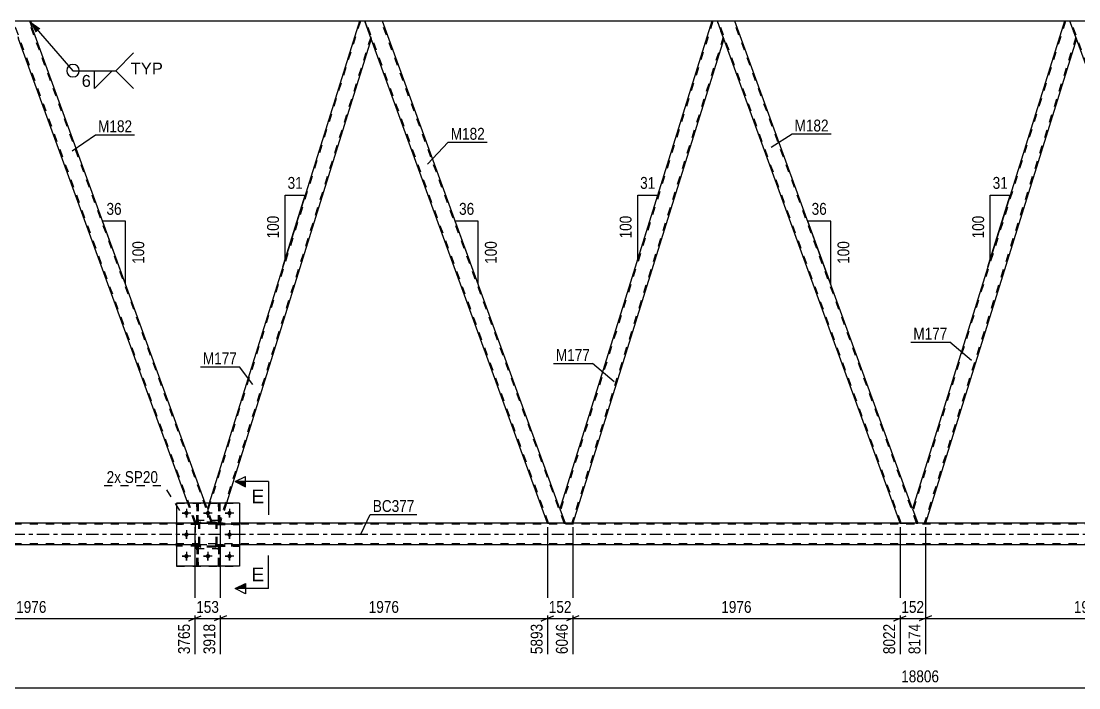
# Model space of a CAD drawing. Header units: millimetres. Extents: x 0 to 841, y 0 to 594.
# Drawn here: x 204.3 to 459.7, y 281.1 to 442.2 of the extents above; entities that cross this region are included whole.
import ezdxf

# ---------------------------------------------------------------- set-up
doc = ezdxf.new("R2010")
doc.units = ezdxf.units.MM
doc.linetypes.add('DXK_LINE_DOT2', pattern=[3.9198, 1.9599, -1.9599])
doc.linetypes.add('DXK_LINE_DOT3', pattern=[5.9187, 2.979, -0.9799, 0.9799, -0.9799])
doc.styles.add('Arial', font='ARIAL.TTF', dxfattribs={"height": 0.2})
doc.styles.add('Arial Narrow', font='ARIALN.TTF', dxfattribs={"height": 0.2})

# ---------------------------------------------------------------- blocks, each defined once
blk = doc.blocks.new('Part-103655217-4152 - 3748')
at = {"color": 7, "linetype": 'DXK_LINE_DOT2'}
for p, q in [((251.56, 315.39), (251.56, 315.71)), ((251.56, 315.71), (256.96, 315.71)), ((256.96, 315.39), (251.56, 315.39)), ((252.16, 315.39), (252.16, 315.71)), ((256.96, 315.71), (256.96, 315.39))]:
    blk.add_line(p, q, dxfattribs=at)
blk = doc.blocks.new('Part-103655217-3892 - 3748')
at = {"color": 2, "linetype": 'Continuous'}
for p, q in [((371.05, 442.15), (334.35, 324.41)), ((372.37, 442.15), (371.05, 442.15)), ((373.91, 437.9), (372.37, 442.15)), ((373.91, 437.9), (337.45, 320.93)), ((334.35, 324.41), (335.61, 320.93))]:
    blk.add_line(p, q, dxfattribs=at)
at = {"color": 7, "linetype": 'DXK_LINE_DOT2'}
for p, q in [((371.3, 442.15), (334.48, 324.03)), ((371.05, 442.15), (371.05, 442.15)), ((371.05, 442.15), (371.05, 442.15)), ((371.05, 442.15), (371.05, 442.15)), ((371.05, 442.15), (371.05, 442.15)), ((373.78, 438.28), (337.2, 320.93)), ((337.45, 320.93), (335.61, 320.93))]:
    blk.add_line(p, q, dxfattribs=at)
blk = doc.blocks.new('Part-103655217-4137 - 3748')
at = {"color": 7, "linetype": 'DXK_LINE_DOT2'}
for p, q in [((251.56, 320.59), (251.56, 320.91)), ((251.56, 320.91), (256.96, 320.91)), ((256.96, 320.59), (251.56, 320.59)), ((252.16, 320.59), (252.16, 320.91)), ((256.96, 320.91), (256.96, 320.59))]:
    blk.add_line(p, q, dxfattribs=at)
blk = doc.blocks.new('Part-103655217-4190 - 3748')
at = {"color": 7, "linetype": 'DXK_LINE_DOT2'}
for p, q in [((247.16, 320.67), (247.2, 320.85)), ((247.2, 320.85), (247.16, 320.67)), ((247.16, 315.63), (247.16, 320.67)), ((247.4, 320.67), (247.42, 320.76)), ((247.4, 315.63), (247.4, 320.67)), ((247.42, 320.76), (247.47, 320.84)), ((247.46, 321.11), (247.64, 321.15)), ((247.64, 321.15), (247.46, 321.11)), ((247.47, 320.84), (247.55, 320.89)), ((247.55, 320.89), (247.64, 320.91)), ((251.08, 321.15), (247.64, 321.15)), ((247.64, 320.91), (251.08, 320.91)), ((251.08, 321.15), (251.26, 321.11)), ((251.26, 321.11), (251.08, 321.15)), ((251.08, 320.91), (251.17, 320.89)), ((251.17, 320.89), (251.25, 320.84)), ((251.25, 320.84), (251.3, 320.76)), ((251.3, 320.76), (251.32, 320.67)), ((251.32, 315.63), (251.32, 320.67)), ((251.52, 320.85), (251.56, 320.67)), ((251.56, 320.67), (251.52, 320.85)), ((251.56, 315.63), (251.56, 320.67)), ((247.2, 315.44), (247.16, 315.63)), ((247.16, 315.63), (247.2, 315.44)), ((247.42, 315.54), (247.4, 315.63)), ((247.47, 315.46), (247.42, 315.54)), ((247.64, 315.15), (247.46, 315.18)), ((247.46, 315.18), (247.64, 315.15)), ((247.55, 315.41), (247.47, 315.46)), ((247.64, 315.39), (247.55, 315.41)), ((251.08, 315.39), (247.64, 315.39)), ((251.08, 315.15), (247.64, 315.15)), ((251.17, 315.41), (251.08, 315.39)), ((251.26, 315.18), (251.08, 315.15)), ((251.08, 315.15), (251.26, 315.18)), ((251.25, 315.46), (251.17, 315.41)), ((251.3, 315.54), (251.25, 315.46)), ((251.32, 315.63), (251.3, 315.54)), ((251.56, 315.63), (251.52, 315.44)), ((251.52, 315.44), (251.56, 315.63))]:
    blk.add_line(p, q, dxfattribs=at)
at = {"color": 7, "linetype": 'DXK_LINE_DOT3'}
blk.add_line((249.36, 318.15), (249.36, 318.15), dxfattribs=at)
at = {"color": 7, "linetype": 'DXK_LINE_DOT2'}
for centre, start, end in [((247.64, 320.67), 112.5, 157.5), ((247.64, 320.67), 112.5, 157.5), ((251.08, 320.67), 22.5, 67.5), ((251.08, 320.67), 22.5, 67.5), ((247.64, 315.63), 202.5, 247.5), ((247.64, 315.63), 202.5, 247.5), ((251.08, 315.63), 292.5, 337.5), ((251.08, 315.63), 292.5, 337.5)]:
    blk.add_arc(centre, 0.48, start, end, dxfattribs=at)
blk = doc.blocks.new('Part-103655217-4118 - 3748')
at = {"color": 7, "linetype": 'DXK_LINE_DOT2'}
for p, q in [((246.71, 310.55), (246.71, 315.38)), ((246.71, 315.38), (247.03, 315.38)), ((246.71, 314.78), (247.03, 314.78)), ((247.03, 315.38), (247.03, 310.55)), ((247.03, 310.55), (246.71, 310.55))]:
    blk.add_line(p, q, dxfattribs=at)
blk = doc.blocks.new('Part-103655217-4128 - 3748')
at = {"color": 2, "linetype": 'Continuous'}
blk.add_line((247.03, 325.75), (246.71, 325.75), dxfattribs=at)
at = {"color": 7, "linetype": 'DXK_LINE_DOT2'}
for p, q in [((246.71, 325.75), (246.71, 320.9)), ((247.03, 320.9), (247.03, 325.75)), ((246.71, 321.5), (247.03, 321.5)), ((246.71, 320.9), (247.03, 320.9))]:
    blk.add_line(p, q, dxfattribs=at)
blk = doc.blocks.new('Part-103655217-4124 - 3748')
at = {"color": 7, "linetype": 'DXK_LINE_DOT2'}
for p, q in [((246.71, 320.9), (246.71, 325.75)), ((246.71, 325.75), (247.03, 325.75)), ((247.03, 325.75), (247.03, 320.9)), ((246.71, 321.5), (247.03, 321.5)), ((247.03, 320.9), (246.71, 320.9))]:
    blk.add_line(p, q, dxfattribs=at)
blk = doc.blocks.new('Part-103655217-4178 - 3748')
at = {"color": 7, "linetype": 'DXK_LINE_DOT2'}
for p, q in [((247.16, 315.71), (241.76, 315.71)), ((241.76, 315.71), (241.76, 315.39)), ((247.16, 315.39), (241.76, 315.39)), ((246.56, 315.39), (246.56, 315.71)), ((247.16, 315.39), (247.16, 315.71))]:
    blk.add_line(p, q, dxfattribs=at)
blk = doc.blocks.new('Bolt-103655217-3877 - 3748')
at = {"color": 1, "linetype": 'Continuous'}
for p, q in [((244.16, 324.39), (244.16, 323.7)), ((249.36, 324.39), (249.36, 323.7)), ((254.56, 324.39), (254.56, 323.7)), ((243.12, 323.35), (243.81, 323.35)), ((244.16, 322.31), (244.16, 323)), ((245.2, 323.35), (244.51, 323.35)), ((248.32, 323.35), (249.01, 323.35)), ((249.36, 322.31), (249.36, 323)), ((250.4, 323.35), (249.71, 323.35)), ((253.52, 323.35), (254.21, 323.35)), ((254.56, 322.31), (254.56, 323)), ((255.6, 323.35), (254.91, 323.35)), ((243.12, 318.15), (243.81, 318.15)), ((244.16, 319.19), (244.16, 318.5)), ((244.16, 317.11), (244.16, 317.8)), ((245.2, 318.15), (244.51, 318.15)), ((253.52, 318.15), (254.21, 318.15)), ((254.56, 319.19), (254.56, 318.5)), ((254.56, 317.11), (254.56, 317.8)), ((255.6, 318.15), (254.91, 318.15)), ((243.12, 312.95), (243.81, 312.95)), ((244.16, 313.99), (244.16, 313.3)), ((244.16, 311.91), (244.16, 312.6)), ((245.2, 312.95), (244.51, 312.95)), ((248.32, 312.95), (249.01, 312.95)), ((249.36, 313.99), (249.36, 313.3)), ((249.36, 311.91), (249.36, 312.6)), ((250.4, 312.95), (249.71, 312.95)), ((253.52, 312.95), (254.21, 312.95)), ((254.56, 313.99), (254.56, 313.3)), ((254.56, 311.91), (254.56, 312.6)), ((255.6, 312.95), (254.91, 312.95))]:
    blk.add_line(p, q, dxfattribs=at)
blk = doc.blocks.new('Part-103655217-3907 - 3748')
at = {"color": 2, "linetype": 'Continuous'}
for p, q in [((376.62, 442.15), (372.37, 442.15)), ((419.48, 324.41), (376.62, 442.15)), ((416.49, 320.93), (373.91, 437.9))]:
    blk.add_line(p, q, dxfattribs=at)
at = {"color": 7, "linetype": 'DXK_LINE_DOT2'}
for p, q in [((372.37, 442.15), (372.37, 442.15)), ((372.37, 442.15), (372.37, 442.15)), ((373.91, 437.9), (372.37, 442.15)), ((416.74, 320.93), (372.62, 442.15)), ((420.49, 320.93), (376.37, 442.15)), ((376.62, 442.15), (376.62, 442.15)), ((376.62, 442.15), (376.62, 442.15)), ((376.62, 442.15), (376.62, 442.15)), ((376.62, 442.15), (376.62, 442.15)), ((420.75, 320.93), (419.48, 324.41)), ((416.49, 320.93), (420.75, 320.93))]:
    blk.add_line(p, q, dxfattribs=at)
blk = doc.blocks.new('Part-103655217-4188 - 3748')
at = {"color": 2, "linetype": 'Continuous'}
for p, q in [((256.96, 325.75), (241.76, 325.75)), ((241.76, 325.75), (241.76, 310.55)), ((256.96, 325.75), (256.96, 310.55)), ((256.96, 310.55), (241.76, 310.55))]:
    blk.add_line(p, q, dxfattribs=at)
blk = doc.blocks.new('Part-103655217-3944 - 3748')
at = {"color": 7, "linetype": 'DXK_LINE_DOT2'}
for p, q in [((286.17, 442.15), (249.35, 324.03)), ((288.65, 438.28), (252.07, 320.93)), ((249.63, 325.75), (249.21, 324.41)), ((250.48, 320.93), (249.21, 324.41)), ((253.82, 325.75), (252.32, 320.93)), ((252.32, 320.93), (250.48, 320.93))]:
    blk.add_line(p, q, dxfattribs=at)
at = {"color": 2, "linetype": 'Continuous'}
for p, q in [((285.92, 442.15), (249.63, 325.75)), ((287.23, 442.15), (285.92, 442.15)), ((288.78, 437.9), (287.23, 442.15)), ((288.78, 437.9), (253.82, 325.75))]:
    blk.add_line(p, q, dxfattribs=at)
blk = doc.blocks.new('Part-103655217-3949 - 3748')
at = {"color": 2, "linetype": 'Continuous'}
for p, q in [((206.36, 442.15), (202.1, 442.15)), ((248.72, 325.75), (206.36, 442.15)), ((244.47, 325.75), (203.65, 437.9))]:
    blk.add_line(p, q, dxfattribs=at)
at = {"color": 7, "linetype": 'DXK_LINE_DOT2'}
for p, q in [((202.1, 442.15), (203.65, 437.9)), ((246.48, 320.93), (202.36, 442.15)), ((250.22, 320.93), (206.1, 442.15)), ((246.22, 320.93), (244.47, 325.75)), ((250.48, 320.93), (248.72, 325.75)), ((250.48, 320.93), (246.22, 320.93))]:
    blk.add_line(p, q, dxfattribs=at)
blk = doc.blocks.new('Part-103655217-3967 - 3748')
at = {"color": 2, "linetype": 'Continuous'}
for p, q in [((241.76, 320.93), (95.62, 320.93)), ((497.16, 320.93), (256.96, 320.93)), ((241.76, 315.65), (95.62, 315.65)), ((497.16, 315.65), (256.96, 315.65))]:
    blk.add_line(p, q, dxfattribs=at)
at = {"color": 7, "linetype": 'DXK_LINE_DOT2'}
for p, q in [((776.64, 320.69), (95.62, 320.69)), ((256.96, 320.93), (241.76, 320.93)), ((776.64, 315.89), (95.62, 315.89)), ((256.96, 315.65), (241.76, 315.65))]:
    blk.add_line(p, q, dxfattribs=at)
at = {"color": 7, "linetype": 'DXK_LINE_DOT3'}
blk.add_line((95.62, 318.29), (776.64, 318.29), dxfattribs=at)
blk = doc.blocks.new('Part-103655217-3988 - 3748')
at = {"color": 7, "linetype": 'DXK_LINE_DOT2'}
for p, q in [((206.36, 442.15), (200.78, 442.15)), ((291.49, 442.15), (285.92, 442.15)), ((376.62, 442.15), (371.05, 442.15)), ((461.76, 442.15), (456.18, 442.15))]:
    blk.add_line(p, q, dxfattribs=at)
at = {"color": 2, "linetype": 'Continuous'}
for p, q in [((285.92, 442.15), (206.36, 442.15)), ((371.05, 442.15), (291.49, 442.15)), ((456.18, 442.15), (376.62, 442.15))]:
    blk.add_line(p, q, dxfattribs=at)
blk = doc.blocks.new('Bolt-103655217-3989 - 3748')
at = {"linetype": 'Continuous'}
for points in [[(244.68, 323.35, -1), (243.64, 323.35, -1)], [(249.88, 323.35, -1), (248.84, 323.35, -1)], [(255.08, 323.35, -1), (254.04, 323.35, -1)], [(244.68, 318.15, -1), (243.64, 318.15, -1)], [(255.08, 318.15, -1), (254.04, 318.15, -1)], [(244.68, 312.95, -1), (243.64, 312.95, -1)], [(249.88, 312.95, -1), (248.84, 312.95, -1)], [(255.08, 312.95, -1), (254.04, 312.95, -1)]]:
    blk.add_hatch(color=1, dxfattribs=at).paths.add_polyline_path(points)
at = {"color": 1, "linetype": 'Continuous'}
for p, q in [((244.16, 324.39), (244.16, 322.31)), ((249.36, 324.39), (249.36, 322.31)), ((254.56, 324.39), (254.56, 322.31)), ((245.2, 323.35), (243.12, 323.35)), ((250.4, 323.35), (248.32, 323.35)), ((255.6, 323.35), (253.52, 323.35)), ((245.2, 318.15), (243.12, 318.15)), ((244.16, 319.19), (244.16, 317.11)), ((255.6, 318.15), (253.52, 318.15)), ((254.56, 319.19), (254.56, 317.11)), ((245.2, 312.95), (243.12, 312.95)), ((244.16, 313.99), (244.16, 311.91)), ((250.4, 312.95), (248.32, 312.95)), ((249.36, 313.99), (249.36, 311.91)), ((255.6, 312.95), (253.52, 312.95)), ((254.56, 313.99), (254.56, 311.91))]:
    blk.add_line(p, q, dxfattribs=at)
blk = doc.blocks.new('Part-103655217-4099 - 3748')
at = {"color": 7, "linetype": 'DXK_LINE_DOT2'}
for p, q in [((251.91, 310.55), (251.91, 315.38)), ((251.91, 315.38), (252.23, 315.38)), ((251.91, 314.78), (252.23, 314.78)), ((252.23, 315.38), (252.23, 310.55)), ((252.23, 310.55), (251.91, 310.55))]:
    blk.add_line(p, q, dxfattribs=at)
blk = doc.blocks.new('Part-103655217-4039 - 3748')
at = {"color": 7, "linetype": 'DXK_LINE_DOT2'}
for p, q in [((252.36, 321.55), (246.36, 321.55)), ((246.36, 314.75), (246.36, 321.55)), ((252.36, 314.75), (252.36, 321.55)), ((252.36, 314.75), (246.36, 314.75))]:
    blk.add_line(p, q, dxfattribs=at)
blk = doc.blocks.new('Part-103655217-4065 - 3748')
at = {"color": 2, "linetype": 'Continuous'}
for p, q in [((456.18, 442.15), (419.48, 324.41)), ((457.5, 442.16), (456.19, 442.16)), ((459.05, 437.91), (457.5, 442.16)), ((459.05, 437.91), (422.59, 320.93)), ((419.48, 324.41), (420.75, 320.93))]:
    blk.add_line(p, q, dxfattribs=at)
at = {"color": 7, "linetype": 'DXK_LINE_DOT2'}
for p, q in [((456.43, 442.16), (419.62, 324.04)), ((456.18, 442.15), (456.18, 442.16)), ((456.18, 442.16), (456.18, 442.15)), ((456.18, 442.16), (456.19, 442.16)), ((456.19, 442.16), (456.18, 442.16)), ((458.91, 438.28), (422.34, 320.93)), ((422.59, 320.93), (420.75, 320.93))]:
    blk.add_line(p, q, dxfattribs=at)
blk = doc.blocks.new('Part-103655217-4070 - 3748')
at = {"color": 2, "linetype": 'Continuous'}
for p, q in [((461.75, 442.16), (457.5, 442.16)), ((504.13, 325.75), (461.76, 442.15)), ((499.87, 325.75), (459.05, 437.91))]:
    blk.add_line(p, q, dxfattribs=at)
at = {"color": 7, "linetype": 'DXK_LINE_DOT2'}
for p, q in [((457.5, 442.16), (457.5, 442.16)), ((457.5, 442.16), (457.5, 442.16)), ((459.05, 437.91), (457.5, 442.16)), ((501.88, 320.93), (457.76, 442.16)), ((505.62, 320.93), (461.5, 442.16)), ((461.75, 442.16), (461.76, 442.16)), ((461.76, 442.16), (461.75, 442.16)), ((461.76, 442.16), (461.76, 442.15)), ((461.76, 442.15), (461.76, 442.16)), ((501.62, 320.93), (499.87, 325.75)), ((505.88, 320.93), (504.13, 325.75)), ((505.88, 320.93), (501.62, 320.93))]:
    blk.add_line(p, q, dxfattribs=at)
blk = doc.blocks.new('Part-103655217-4085 - 3748')
at = {"color": 2, "linetype": 'Continuous'}
for p, q in [((291.49, 442.15), (287.23, 442.15)), ((334.35, 324.41), (291.49, 442.15)), ((331.35, 320.93), (288.78, 437.9))]:
    blk.add_line(p, q, dxfattribs=at)
at = {"color": 7, "linetype": 'DXK_LINE_DOT2'}
for p, q in [((287.23, 442.15), (288.78, 437.9)), ((331.61, 320.93), (287.49, 442.15)), ((335.36, 320.93), (291.23, 442.15)), ((335.61, 320.93), (334.35, 324.41)), ((331.35, 320.93), (335.61, 320.93))]:
    blk.add_line(p, q, dxfattribs=at)
blk = doc.blocks.new('Part-103655217-4113 - 3748')
at = {"color": 7, "linetype": 'DXK_LINE_DOT2'}
for p, q in [((252.23, 315.38), (251.91, 315.38)), ((251.91, 315.38), (251.91, 310.55)), ((251.91, 314.78), (252.23, 314.78)), ((252.23, 310.55), (252.23, 315.38)), ((251.91, 310.55), (252.23, 310.55))]:
    blk.add_line(p, q, dxfattribs=at)
blk = doc.blocks.new('Part-103655217-4143 - 3748')
at = {"color": 7, "linetype": 'DXK_LINE_DOT2'}
for p, q in [((256.96, 320.91), (251.56, 320.91)), ((251.56, 320.91), (251.56, 320.59)), ((251.56, 320.59), (256.96, 320.59)), ((252.16, 320.59), (252.16, 320.91)), ((256.96, 320.59), (256.96, 320.91))]:
    blk.add_line(p, q, dxfattribs=at)
blk = doc.blocks.new('Part-103655217-4146 - 3748')
at = {"color": 7, "linetype": 'DXK_LINE_DOT2'}
for p, q in [((256.96, 315.71), (251.56, 315.71)), ((251.56, 315.71), (251.56, 315.39)), ((251.56, 315.39), (256.96, 315.39)), ((252.16, 315.39), (252.16, 315.71)), ((256.96, 315.39), (256.96, 315.71))]:
    blk.add_line(p, q, dxfattribs=at)
blk = doc.blocks.new('Part-103655217-4149 - 3748')
at = {"color": 7, "linetype": 'DXK_LINE_DOT2'}
for p, q in [((251.91, 320.9), (251.91, 325.75)), ((251.91, 325.75), (252.23, 325.75)), ((252.23, 325.75), (252.23, 320.9)), ((251.91, 321.5), (252.23, 321.5)), ((252.23, 320.9), (251.91, 320.9))]:
    blk.add_line(p, q, dxfattribs=at)
blk = doc.blocks.new('Part-103655217-4155 - 3748')
at = {"color": 7, "linetype": 'DXK_LINE_DOT2'}
for p, q in [((247.16, 320.91), (241.76, 320.91)), ((241.76, 320.59), (241.76, 320.91)), ((247.16, 320.59), (241.76, 320.59)), ((246.56, 320.59), (246.56, 320.91)), ((247.16, 320.91), (247.16, 320.59))]:
    blk.add_line(p, q, dxfattribs=at)
blk = doc.blocks.new('Part-103655217-4158 - 3748')
at = {"color": 7, "linetype": 'DXK_LINE_DOT2'}
for p, q in [((247.16, 315.71), (241.76, 315.71)), ((241.76, 315.39), (241.76, 315.71)), ((247.16, 315.39), (241.76, 315.39)), ((246.56, 315.39), (246.56, 315.71)), ((247.16, 315.71), (247.16, 315.39))]:
    blk.add_line(p, q, dxfattribs=at)
blk = doc.blocks.new('Part-103655217-4161 - 3748')
at = {"color": 2, "linetype": 'Continuous'}
blk.add_line((252.23, 325.75), (251.91, 325.75), dxfattribs=at)
at = {"color": 7, "linetype": 'DXK_LINE_DOT2'}
for p, q in [((251.91, 325.75), (251.91, 320.9)), ((252.23, 320.9), (252.23, 325.75)), ((251.91, 321.5), (252.23, 321.5)), ((251.91, 320.9), (252.23, 320.9))]:
    blk.add_line(p, q, dxfattribs=at)
blk = doc.blocks.new('Part-103655217-4174 - 3748')
at = {"color": 7, "linetype": 'DXK_LINE_DOT2'}
for p, q in [((247.16, 320.67), (247.2, 320.85)), ((247.2, 320.85), (247.16, 320.67)), ((247.16, 315.63), (247.16, 320.67)), ((247.4, 320.67), (247.42, 320.76)), ((247.4, 315.63), (247.4, 320.67)), ((247.42, 320.76), (247.47, 320.84)), ((247.46, 321.11), (247.64, 321.15)), ((247.64, 321.15), (247.46, 321.11)), ((247.47, 320.84), (247.55, 320.89)), ((247.55, 320.89), (247.64, 320.91)), ((251.08, 321.15), (247.64, 321.15)), ((247.64, 320.91), (251.08, 320.91)), ((251.08, 321.15), (251.26, 321.11)), ((251.26, 321.11), (251.08, 321.15)), ((251.08, 320.91), (251.17, 320.89)), ((251.17, 320.89), (251.25, 320.84)), ((251.25, 320.84), (251.3, 320.76)), ((251.3, 320.76), (251.32, 320.67)), ((251.32, 315.63), (251.32, 320.67)), ((251.52, 320.85), (251.56, 320.67)), ((251.56, 320.67), (251.52, 320.85)), ((251.56, 315.63), (251.56, 320.67)), ((247.2, 315.44), (247.16, 315.63)), ((247.16, 315.63), (247.2, 315.44)), ((247.42, 315.54), (247.4, 315.63)), ((247.47, 315.46), (247.42, 315.54)), ((247.64, 315.15), (247.46, 315.18)), ((247.46, 315.18), (247.64, 315.15)), ((247.55, 315.41), (247.47, 315.46)), ((247.64, 315.39), (247.55, 315.41)), ((251.08, 315.39), (247.64, 315.39)), ((251.08, 315.15), (247.64, 315.15)), ((251.17, 315.41), (251.08, 315.39)), ((251.26, 315.18), (251.08, 315.15)), ((251.08, 315.15), (251.26, 315.18)), ((251.25, 315.46), (251.17, 315.41)), ((251.3, 315.54), (251.25, 315.46)), ((251.32, 315.63), (251.3, 315.54)), ((251.56, 315.63), (251.52, 315.44)), ((251.52, 315.44), (251.56, 315.63))]:
    blk.add_line(p, q, dxfattribs=at)
at = {"color": 7, "linetype": 'DXK_LINE_DOT3'}
blk.add_line((249.36, 318.15), (249.36, 318.15), dxfattribs=at)
at = {"color": 7, "linetype": 'DXK_LINE_DOT2'}
for centre, start, end in [((247.64, 320.67), 112.5, 157.5), ((247.64, 320.67), 112.5, 157.5), ((251.08, 320.67), 22.5, 67.5), ((251.08, 320.67), 22.5, 67.5), ((247.64, 315.63), 202.5, 247.5), ((247.64, 315.63), 202.5, 247.5), ((251.08, 315.63), 292.5, 337.5), ((251.08, 315.63), 292.5, 337.5)]:
    blk.add_arc(centre, 0.48, start, end, dxfattribs=at)
blk = doc.blocks.new('Part-103655217-4177 - 3748')
at = {"color": 7, "linetype": 'DXK_LINE_DOT2'}
for p, q in [((247.16, 320.91), (241.76, 320.91)), ((241.76, 320.91), (241.76, 320.59)), ((247.16, 320.59), (241.76, 320.59)), ((246.56, 320.59), (246.56, 320.91)), ((247.16, 320.59), (247.16, 320.91))]:
    blk.add_line(p, q, dxfattribs=at)
blk = doc.blocks.new('Part-103655217-4182 - 3748')
at = {"color": 7, "linetype": 'DXK_LINE_DOT2'}
for p, q in [((247.03, 315.38), (246.71, 315.38)), ((246.71, 315.38), (246.71, 310.55)), ((246.71, 314.78), (247.03, 314.78)), ((247.03, 310.55), (247.03, 315.38)), ((246.71, 310.55), (247.03, 310.55))]:
    blk.add_line(p, q, dxfattribs=at)
blk = doc.blocks.new('Part-103655217-4189 - 3748')
at = {"color": 7, "linetype": 'DXK_LINE_DOT2'}
for p, q in [((241.76, 325.75), (256.96, 325.75)), ((241.76, 325.75), (241.76, 310.55)), ((256.96, 325.75), (256.96, 310.55)), ((241.76, 310.55), (256.96, 310.55))]:
    blk.add_line(p, q, dxfattribs=at)
blk = doc.blocks.new('Part-103655217-4191 - 3748')
at = {"color": 7, "linetype": 'DXK_LINE_DOT2'}
for p, q in [((252.36, 321.55), (246.36, 321.55)), ((246.36, 314.75), (246.36, 321.55)), ((252.36, 314.75), (252.36, 321.55)), ((252.36, 314.75), (246.36, 314.75))]:
    blk.add_line(p, q, dxfattribs=at)
blk = doc.blocks.new('AngleDimension-103655217-11146 - 3748')
at = {"color": 7, "linetype": 'Continuous'}
for p, q in [((353.14, 400.16), (357.96, 400.16)), ((353.14, 384.69), (357.96, 400.16)), ((353.14, 384.69), (353.14, 400.16)), ((352.56, 382.85), (353.14, 384.69))]:
    blk.add_line(p, q, dxfattribs=at)
at = {"color": 0}
for points in [[(357.98, 401.06), (357.98, 405.26), (353.12, 405.26), (353.12, 401.06)], [(352.24, 395.77), (348.04, 395.77), (348.04, 389.08), (352.24, 389.08)]]:
    blk.add_wipeout(points, dxfattribs=at)
at = {"color": 3, "style": 'Arial Narrow'}
blk.add_text('31', height=2.863, dxfattribs=at).set_placement((353.72, 401.66))
blk.add_text('100', height=2.863, rotation=90.0002, dxfattribs=at).set_placement((351.64, 389.68))
blk = doc.blocks.new('StraightDimension-103655217-4282 - 3748')
at = {"color": 7, "linetype": 'Continuous'}
for p, q in [((252.32, 319.93), (252.32, 289.29)), ((331.35, 319.93), (331.35, 289.29)), ((253.82, 298.5), (250.82, 297.3)), ((252.32, 297.9), (331.35, 297.9)), ((329.85, 297.3), (332.85, 298.5))]:
    blk.add_line(p, q, dxfattribs=at)
at = {"color": 0}
blk.add_wipeout([(296.09, 298.65), (296.09, 302.85), (287.58, 302.85), (287.58, 298.65)], dxfattribs=at)
at = {"color": 0, "linetype": 'Continuous'}
blk.add_wipeout([(330.75, 297.2), (326.55, 297.2), (326.55, 288.69), (330.75, 288.69)], dxfattribs=at)
at = {"color": 3, "style": 'Arial Narrow'}
blk.add_text('1976', height=2.863, dxfattribs=at).set_placement((288.18, 299.25))
at = {"color": 3, "linetype": 'Continuous', "style": 'Arial Narrow'}
blk.add_text('5893', height=2.863, rotation=90.0002, dxfattribs=at).set_placement((330.15, 289.29))
blk = doc.blocks.new('StraightDimension-103655217-4243 - 3748')
at = {"color": 7, "linetype": 'Continuous'}
for p, q in [((167.19, 319.93), (167.19, 289.29)), ((246.22, 319.93), (246.22, 289.29)), ((168.69, 298.5), (165.69, 297.3)), ((167.19, 297.9), (246.22, 297.9)), ((244.72, 297.3), (247.72, 298.5))]:
    blk.add_line(p, q, dxfattribs=at)
at = {"color": 0}
blk.add_wipeout([(210.96, 298.65), (210.96, 302.85), (202.45, 302.85), (202.45, 298.65)], dxfattribs=at)
at = {"color": 0, "linetype": 'Continuous'}
blk.add_wipeout([(245.62, 297.2), (241.42, 297.2), (241.42, 288.69), (245.62, 288.69)], dxfattribs=at)
at = {"color": 3, "style": 'Arial Narrow'}
blk.add_text('1976', height=2.863, dxfattribs=at).set_placement((203.05, 299.25))
at = {"color": 3, "linetype": 'Continuous', "style": 'Arial Narrow'}
blk.add_text('3765', height=2.863, rotation=90.0002, dxfattribs=at).set_placement((245.02, 289.29))
blk = doc.blocks.new('StraightDimension-103655217-4320 - 3748')
at = {"color": 7, "linetype": 'Continuous'}
for p, q in [((337.45, 319.93), (337.45, 289.29)), ((416.49, 319.93), (416.49, 289.29)), ((338.95, 298.5), (335.95, 297.3)), ((337.45, 297.9), (416.49, 297.9)), ((414.99, 297.3), (417.99, 298.5))]:
    blk.add_line(p, q, dxfattribs=at)
at = {"color": 0}
blk.add_wipeout([(381.23, 298.65), (381.23, 302.85), (372.71, 302.85), (372.71, 298.65)], dxfattribs=at)
at = {"color": 0, "linetype": 'Continuous'}
blk.add_wipeout([(415.89, 297.2), (411.69, 297.2), (411.69, 288.69), (415.89, 288.69)], dxfattribs=at)
at = {"color": 3, "style": 'Arial Narrow'}
blk.add_text('1976', height=2.863, dxfattribs=at).set_placement((373.31, 299.25))
at = {"color": 3, "linetype": 'Continuous', "style": 'Arial Narrow'}
blk.add_text('8022', height=2.863, rotation=90.0002, dxfattribs=at).set_placement((415.29, 289.29))
blk = doc.blocks.new('AngleDimension-103655217-11160 - 3748')
at = {"color": 7, "linetype": 'Continuous'}
for p, q in [((438.27, 400.16), (443.09, 400.16)), ((438.27, 384.69), (443.09, 400.16)), ((438.27, 384.69), (438.27, 400.16)), ((437.7, 382.85), (438.27, 384.69))]:
    blk.add_line(p, q, dxfattribs=at)
at = {"color": 0}
for points in [[(443.11, 401.06), (443.11, 405.26), (438.25, 405.26), (438.25, 401.06)], [(437.37, 395.77), (433.17, 395.77), (433.17, 389.08), (437.37, 389.08)]]:
    blk.add_wipeout(points, dxfattribs=at)
at = {"color": 3, "style": 'Arial Narrow'}
blk.add_text('31', height=2.863, dxfattribs=at).set_placement((438.85, 401.66))
blk.add_text('100', height=2.863, rotation=90.0002, dxfattribs=at).set_placement((436.77, 389.68))
blk = doc.blocks.new('StraightDimension-103655217-4263 - 3748')
at = {"color": 7, "linetype": 'Continuous'}
for p, q in [((246.22, 319.93), (246.22, 289.29)), ((252.32, 319.93), (252.32, 289.29)), ((244.72, 297.3), (247.72, 298.5)), ((246.22, 297.9), (252.32, 297.9)), ((253.82, 298.5), (250.82, 297.3))]:
    blk.add_line(p, q, dxfattribs=at)
at = {"color": 0}
blk.add_wipeout([(252.61, 298.65), (252.61, 302.85), (245.93, 302.85), (245.93, 298.65)], dxfattribs=at)
at = {"color": 0, "linetype": 'Continuous'}
blk.add_wipeout([(251.72, 297.2), (247.52, 297.2), (247.52, 288.69), (251.72, 288.69)], dxfattribs=at)
at = {"color": 3, "style": 'Arial Narrow'}
blk.add_text('153', height=2.863, dxfattribs=at).set_placement((246.53, 299.25))
at = {"color": 3, "linetype": 'Continuous', "style": 'Arial Narrow'}
blk.add_text('3918', height=2.863, rotation=90.0002, dxfattribs=at).set_placement((251.12, 289.29))
blk = doc.blocks.new('StraightDimension-103655217-4301 - 3748')
at = {"color": 7, "linetype": 'Continuous'}
for p, q in [((331.35, 319.93), (331.35, 289.29)), ((337.45, 319.93), (337.45, 289.29)), ((329.85, 297.3), (332.85, 298.5)), ((331.35, 297.9), (337.45, 297.9)), ((338.95, 298.5), (335.95, 297.3))]:
    blk.add_line(p, q, dxfattribs=at)
at = {"color": 0}
blk.add_wipeout([(337.75, 298.65), (337.75, 302.85), (331.06, 302.85), (331.06, 298.65)], dxfattribs=at)
at = {"color": 0, "linetype": 'Continuous'}
blk.add_wipeout([(336.85, 297.2), (332.65, 297.2), (332.65, 288.69), (336.85, 288.69)], dxfattribs=at)
at = {"color": 3, "style": 'Arial Narrow'}
blk.add_text('152', height=2.863, dxfattribs=at).set_placement((331.66, 299.25))
at = {"color": 3, "linetype": 'Continuous', "style": 'Arial Narrow'}
blk.add_text('6046', height=2.863, rotation=90.0002, dxfattribs=at).set_placement((336.25, 289.29))
blk = doc.blocks.new('StraightDimension-103655217-4339 - 3748')
at = {"color": 7, "linetype": 'Continuous'}
for p, q in [((416.49, 319.93), (416.49, 289.29)), ((422.59, 319.93), (422.59, 289.29)), ((414.99, 297.3), (417.99, 298.5)), ((416.49, 297.9), (422.59, 297.9)), ((424.09, 298.5), (421.09, 297.3))]:
    blk.add_line(p, q, dxfattribs=at)
at = {"color": 0}
blk.add_wipeout([(422.88, 298.65), (422.88, 302.85), (416.2, 302.85), (416.2, 298.65)], dxfattribs=at)
at = {"color": 0, "linetype": 'Continuous'}
blk.add_wipeout([(421.99, 297.2), (417.79, 297.2), (417.79, 288.69), (421.99, 288.69)], dxfattribs=at)
at = {"color": 3, "style": 'Arial Narrow'}
blk.add_text('152', height=2.863, dxfattribs=at).set_placement((416.8, 299.25))
at = {"color": 3, "linetype": 'Continuous', "style": 'Arial Narrow'}
blk.add_text('8174', height=2.863, rotation=90.0002, dxfattribs=at).set_placement((421.39, 289.29))
blk = doc.blocks.new('StraightDimension-103655217-4358 - 3748')
at = {"color": 7, "linetype": 'Continuous'}
for p, q in [((422.59, 319.93), (422.59, 289.29)), ((501.62, 319.93), (501.62, 287.46)), ((424.09, 298.5), (421.09, 297.3)), ((422.59, 297.9), (501.62, 297.9)), ((500.12, 297.3), (503.12, 298.5))]:
    blk.add_line(p, q, dxfattribs=at)
at = {"color": 0}
blk.add_wipeout([(466.36, 298.65), (466.36, 302.85), (457.85, 302.85), (457.85, 298.65)], dxfattribs=at)
at = {"color": 0, "linetype": 'Continuous'}
blk.add_wipeout([(501.02, 297.2), (496.82, 297.2), (496.82, 286.86), (501.02, 286.86)], dxfattribs=at)
at = {"color": 3, "style": 'Arial Narrow'}
blk.add_text('1976', height=2.863, dxfattribs=at).set_placement((458.45, 299.25))
at = {"color": 3, "linetype": 'Continuous', "style": 'Arial Narrow'}
blk.add_text('10150', height=2.863, rotation=90.0002, dxfattribs=at).set_placement((500.42, 287.46))
blk = doc.blocks.new('StraightDimension-103655217-4535 - 3748')
at = {"color": 7, "linetype": 'Continuous'}
blk.add_line((49.4, 281.14), (793.26, 281.14), dxfattribs=at)
at = {"color": 0}
blk.add_wipeout([(426.5, 281.89), (426.5, 286.09), (416.16, 286.09), (416.16, 281.89)], dxfattribs=at)
at = {"color": 3, "style": 'Arial Narrow'}
blk.add_text('18806', height=2.863, dxfattribs=at).set_placement((416.76, 282.49))
blk = doc.blocks.new('AngleDimension-103655217-11132 - 3748')
at = {"color": 7, "linetype": 'Continuous'}
for p, q in [((268, 400.16), (272.83, 400.16)), ((268, 384.69), (272.83, 400.16)), ((268, 384.69), (268, 400.16)), ((267.43, 382.85), (268, 384.69))]:
    blk.add_line(p, q, dxfattribs=at)
at = {"color": 0}
for points in [[(272.84, 401.06), (272.84, 405.26), (267.99, 405.26), (267.99, 401.06)], [(267.1, 395.77), (262.9, 395.77), (262.9, 389.08), (267.1, 389.08)]]:
    blk.add_wipeout(points, dxfattribs=at)
at = {"color": 3, "style": 'Arial Narrow'}
blk.add_text('31', height=2.863, dxfattribs=at).set_placement((268.59, 401.66))
blk.add_text('100', height=2.863, rotation=90.0002, dxfattribs=at).set_placement((266.5, 389.68))
blk = doc.blocks.new('AngleDimension-103655217-12225 - 3748')
at = {"color": 7, "linetype": 'Continuous'}
for p, q in [((227.44, 384.22), (223.92, 393.89)), ((229.46, 393.89), (223.92, 393.89)), ((229.46, 378.67), (223.92, 393.89)), ((229.46, 378.67), (229.46, 393.89))]:
    blk.add_line(p, q, dxfattribs=at)
at = {"color": 0}
for points in [[(229.12, 394.79), (229.12, 398.99), (224.26, 398.99), (224.26, 394.79)], [(234.56, 389.62), (230.36, 389.62), (230.36, 382.94), (234.56, 382.94)]]:
    blk.add_wipeout(points, dxfattribs=at)
at = {"color": 3, "style": 'Arial Narrow'}
blk.add_text('36', height=2.863, dxfattribs=at).set_placement((224.86, 395.39))
blk.add_text('100', height=2.863, rotation=90.0002, dxfattribs=at).set_placement((233.96, 383.54))
blk = doc.blocks.new('AngleDimension-103655217-12239 - 3748')
at = {"color": 7, "linetype": 'Continuous'}
for p, q in [((312.58, 384.22), (309.06, 393.89)), ((314.6, 393.89), (309.06, 393.89)), ((314.6, 378.67), (309.06, 393.89)), ((314.6, 378.67), (314.6, 393.89))]:
    blk.add_line(p, q, dxfattribs=at)
at = {"color": 0}
for points in [[(314.25, 394.79), (314.25, 398.99), (309.4, 398.99), (309.4, 394.79)], [(319.7, 389.62), (315.5, 389.62), (315.5, 382.94), (319.7, 382.94)]]:
    blk.add_wipeout(points, dxfattribs=at)
at = {"color": 3, "style": 'Arial Narrow'}
blk.add_text('36', height=2.863, dxfattribs=at).set_placement((310, 395.39))
blk.add_text('100', height=2.863, rotation=90.0002, dxfattribs=at).set_placement((319.1, 383.54))
blk = doc.blocks.new('AngleDimension-103655217-12253 - 3748')
at = {"color": 7, "linetype": 'Continuous'}
for p, q in [((397.71, 384.22), (394.19, 393.89)), ((399.73, 393.89), (394.19, 393.89)), ((399.73, 378.67), (394.19, 393.89)), ((399.73, 378.67), (399.73, 393.89))]:
    blk.add_line(p, q, dxfattribs=at)
at = {"color": 0}
for points in [[(399.39, 394.79), (399.39, 398.99), (394.53, 398.99), (394.53, 394.79)], [(404.83, 389.62), (400.63, 389.62), (400.63, 382.94), (404.83, 382.94)]]:
    blk.add_wipeout(points, dxfattribs=at)
at = {"color": 3, "style": 'Arial Narrow'}
blk.add_text('36', height=2.863, dxfattribs=at).set_placement((395.13, 395.39))
blk.add_text('100', height=2.863, rotation=90.0002, dxfattribs=at).set_placement((404.23, 383.54))
blk = doc.blocks.new('Mark-103655217-3888 - 3748')
at = {"color": 0}
blk.add_wipeout([(341.6, 360.1), (341.6, 363.1), (333.37, 363.1), (333.37, 360.1)], dxfattribs=at)
blk.add_wipeout([(341.6, 360.1), (341.6, 363.1), (333.37, 363.1), (333.37, 360.1)], dxfattribs=at)
at = {"color": 30, "linetype": 'Continuous'}
for p in [(332.77, 359.5), (347.45, 355.05)]:
    blk.add_line(p, (342.2, 359.5), dxfattribs=at)
at = {"color": 3, "style": 'Arial Narrow'}
blk.add_text('M177', height=2.863, dxfattribs=at).set_placement((333.37, 360.1))
blk = doc.blocks.new('Mark-103655217-3903 - 3748')
at = {"color": 0}
blk.add_wipeout([(399.23, 415.51), (399.23, 418.51), (391.01, 418.51), (391.01, 415.51)], dxfattribs=at)
blk.add_wipeout([(399.23, 415.51), (399.23, 418.51), (391.01, 418.51), (391.01, 415.51)], dxfattribs=at)
at = {"color": 30, "linetype": 'Continuous'}
for p, q in [((385.37, 411.75), (390.41, 414.91)), ((390.41, 414.91), (399.83, 414.91))]:
    blk.add_line(p, q, dxfattribs=at)
at = {"color": 3, "style": 'Arial Narrow'}
blk.add_text('M182', height=2.863, dxfattribs=at).set_placement((391.01, 415.51))
blk = doc.blocks.new('SectionMark-103655217-5334 - 3748')
at = {"linetype": 'Continuous'}
for points in [[(258.46, 330.95), (258.46, 329.7), (255.96, 330.95)], [(258.46, 306.36), (258.46, 305.11), (255.96, 305.11)]]:
    blk.add_hatch(color=6, dxfattribs=at).paths.add_polyline_path(points)
at = {"color": 6, "linetype": 'Continuous'}
for p, q in [((255.96, 330.95), (258.46, 332.2)), ((258.46, 329.7), (258.46, 332.2)), ((263.96, 330.95), (255.96, 330.95)), ((255.96, 330.95), (258.46, 329.7)), ((255.96, 305.11), (258.46, 306.36)), ((263.96, 305.11), (255.96, 305.11)), ((258.46, 303.86), (255.96, 305.11)), ((258.46, 306.36), (258.46, 303.86))]:
    blk.add_line(p, q, dxfattribs=at)
at = {"color": 0, "linetype": 'Continuous'}
for points in [[(262.96, 325.7), (262.96, 329.2), (259.85, 329.2), (259.85, 325.7)], [(262.96, 306.86), (262.96, 310.36), (259.85, 310.36), (259.85, 306.86)]]:
    blk.add_wipeout(points, dxfattribs=at)
at = {"color": 6, "linetype": 'Continuous'}
for p, q in [((263.96, 330.95), (263.96, 322.95)), ((263.96, 305.11), (263.96, 313.11))]:
    blk.add_line(p, q, dxfattribs=at)
at = {"color": 3, "linetype": 'Continuous', "style": 'Arial'}
for p in [(259.85, 325.7), (259.85, 306.86)]:
    blk.add_text('E', height=3.34, dxfattribs=at).set_placement(p)
blk = doc.blocks.new('Mark-103655217-3940 - 3748')
at = {"color": 0}
blk.add_wipeout([(256.36, 359.28), (256.36, 362.28), (248.13, 362.28), (248.13, 359.28)], dxfattribs=at)
blk.add_wipeout([(256.36, 359.28), (256.36, 362.28), (248.13, 362.28), (248.13, 359.28)], dxfattribs=at)
at = {"color": 30, "linetype": 'Continuous'}
for p in [(247.53, 358.68), (260.16, 354.4)]:
    blk.add_line(p, (256.96, 358.68), dxfattribs=at)
at = {"color": 3, "style": 'Arial Narrow'}
blk.add_text('M177', height=2.863, dxfattribs=at).set_placement((248.13, 359.28))
blk = doc.blocks.new('Mark-103655217-3945 - 3748')
at = {"color": 0}
blk.add_wipeout([(231.05, 415.34), (231.05, 418.34), (222.83, 418.34), (222.83, 415.34)], dxfattribs=at)
blk.add_wipeout([(231.05, 415.34), (231.05, 418.34), (222.83, 418.34), (222.83, 415.34)], dxfattribs=at)
at = {"color": 30, "linetype": 'Continuous'}
for p, q in [((216.53, 410.8), (222.23, 414.74)), ((222.23, 414.74), (231.65, 414.74))]:
    blk.add_line(p, q, dxfattribs=at)
at = {"color": 3, "style": 'Arial Narrow'}
blk.add_text('M182', height=2.863, dxfattribs=at).set_placement((222.83, 415.34))
blk = doc.blocks.new('Mark-103655217-3963 - 3748')
at = {"color": 0}
blk.add_wipeout([(299.21, 323.63), (299.21, 326.63), (289.16, 326.63), (289.16, 323.63)], dxfattribs=at)
blk.add_wipeout([(299.21, 323.63), (299.21, 326.63), (289.16, 326.63), (289.16, 323.63)], dxfattribs=at)
at = {"color": 30, "linetype": 'Continuous'}
for p, q in [((286.33, 318.45), (288.56, 323.03)), ((288.56, 323.03), (299.81, 323.03))]:
    blk.add_line(p, q, dxfattribs=at)
at = {"color": 3, "style": 'Arial Narrow'}
blk.add_text('BC377', height=2.863, dxfattribs=at).set_placement((289.16, 323.63))
blk = doc.blocks.new('Mark-103655217-4061 - 3748')
at = {"color": 0}
blk.add_wipeout([(427.9, 365.25), (427.9, 368.25), (419.68, 368.25), (419.68, 365.25)], dxfattribs=at)
blk.add_wipeout([(427.9, 365.25), (427.9, 368.25), (419.68, 368.25), (419.68, 365.25)], dxfattribs=at)
at = {"color": 30, "linetype": 'Continuous'}
for p in [(419.08, 364.65), (433.75, 360.2)]:
    blk.add_line(p, (428.5, 364.65), dxfattribs=at)
at = {"color": 3, "style": 'Arial Narrow'}
blk.add_text('M177', height=2.863, dxfattribs=at).set_placement((419.68, 365.25))
blk = doc.blocks.new('Mark-103655217-4081 - 3748')
at = {"color": 0}
blk.add_wipeout([(316.22, 413.52), (316.22, 416.52), (307.99, 416.52), (307.99, 413.52)], dxfattribs=at)
blk.add_wipeout([(316.22, 413.52), (316.22, 416.52), (307.99, 416.52), (307.99, 413.52)], dxfattribs=at)
at = {"color": 30, "linetype": 'Continuous'}
for p, q in [((302.41, 407.58), (307.39, 412.92)), ((307.39, 412.92), (316.82, 412.92))]:
    blk.add_line(p, q, dxfattribs=at)
at = {"color": 3, "style": 'Arial Narrow'}
blk.add_text('M182', height=2.863, dxfattribs=at).set_placement((307.99, 413.52))
blk = doc.blocks.new('MarkSet-103655217-12374 - 3748')
at = {"color": 30, "linetype": 'DXK_LINE_DOT2'}
blk.add_line((242.56, 323.96), (238.81, 330.02), dxfattribs=at)
at = {"color": 0}
blk.add_wipeout([(228.37, 330.62), (228.37, 333.62), (224.89, 333.62), (224.89, 330.62)], dxfattribs=at)
blk.add_wipeout([(228.37, 330.62), (228.37, 333.62), (224.89, 333.62), (224.89, 330.62)], dxfattribs=at)
blk.add_wipeout([(237.31, 330.62), (237.31, 333.62), (229.27, 333.62), (229.27, 330.62)], dxfattribs=at)
blk.add_wipeout([(237.31, 330.62), (237.31, 333.62), (229.27, 333.62), (229.27, 330.62)], dxfattribs=at)
at = {"color": 30, "linetype": 'DXK_LINE_DOT2'}
blk.add_line((224.29, 330.02), (238.81, 330.02), dxfattribs=at)
at = {"color": 3, "style": 'Arial Narrow'}
for s, p in [('2x', (224.89, 330.62)), ('SP20', (229.27, 330.62))]:
    blk.add_text(s, height=2.863, dxfattribs=at).set_placement(p)
blk = doc.blocks.new('WeldMark-103655217-5348 - 3748')
at = {"linetype": 'Continuous'}
blk.add_hatch(color=30, dxfattribs=at).paths.add_polyline_path([(207.76, 439.4), (206.36, 442.15), (208.89, 440.38)])
at = {"color": 30, "linetype": 'Continuous'}
blk.add_line((206.36, 442.15), (216.76, 430.19), dxfattribs=at)
at = {"color": 3, "linetype": 'Continuous'}
for q in [(231.37, 434.48), (231.37, 425.91)]:
    blk.add_line((227.09, 430.19), q, dxfattribs=at)
blk.add_arc((216.76, 430.19), 1.5, 90, 270, dxfattribs=at)
at = {"color": 0}
blk.add_wipeout([(221.29, 426.09), (221.29, 429.49), (218.66, 429.49), (218.66, 426.09)], dxfattribs=at)
at = {"color": 30, "linetype": 'Continuous'}
blk.add_line((216.76, 430.19), (227.09, 430.19), dxfattribs=at)
at = {"color": 3, "linetype": 'Continuous'}
for p, q in [((221.95, 430.19), (226.23, 430.19)), ((226.23, 430.19), (221.95, 425.91)), ((221.95, 425.91), (221.95, 430.19))]:
    blk.add_line(p, q, dxfattribs=at)
blk.add_arc((216.76, 430.19), 1.5, 270, 90, dxfattribs=at)
at = {"color": 3, "style": 'Arial'}
blk.add_text('6', height=2.87, dxfattribs=at).set_placement((218.86, 426.29))
at = {"color": 0, "linetype": 'Continuous'}
blk.add_wipeout([(238.46, 429.29), (238.46, 432.29), (230.69, 432.29), (230.69, 429.29)], dxfattribs=at)
blk.add_wipeout([(238.46, 429.29), (238.46, 432.29), (230.69, 432.29), (230.69, 429.29)], dxfattribs=at)
at = {"color": 3, "linetype": 'Continuous', "style": 'Arial'}
blk.add_text('TYP', height=2.865, dxfattribs=at).set_placement((230.69, 429.29))

msp = doc.modelspace()

# ---------------------------------------------------------------- block references
for name in ['Part-103655217-3988 - 3748', 'Part-103655217-3949 - 3748', 'Part-103655217-3944 - 3748', 'Part-103655217-4085 - 3748', 'Part-103655217-3892 - 3748', 'Part-103655217-3907 - 3748', 'Part-103655217-4065 - 3748', 'Part-103655217-4070 - 3748', 'Part-103655217-4188 - 3748', 'Part-103655217-4189 - 3748', 'Bolt-103655217-3877 - 3748', 'Bolt-103655217-3989 - 3748', 'Part-103655217-4128 - 3748', 'Part-103655217-4124 - 3748', 'Part-103655217-4149 - 3748', 'Part-103655217-4161 - 3748', 'Part-103655217-3967 - 3748', 'Part-103655217-4155 - 3748', 'Part-103655217-4177 - 3748', 'Part-103655217-4039 - 3748', 'Part-103655217-4191 - 3748', 'Part-103655217-4190 - 3748', 'Part-103655217-4174 - 3748', 'Part-103655217-4137 - 3748', 'Part-103655217-4143 - 3748', 'Part-103655217-4178 - 3748', 'Part-103655217-4158 - 3748', 'Part-103655217-4118 - 3748', 'Part-103655217-4182 - 3748', 'Part-103655217-4152 - 3748', 'Part-103655217-4146 - 3748', 'Part-103655217-4099 - 3748', 'Part-103655217-4113 - 3748']:
    msp.add_blockref(name, (0, 0))

# ---------------------------------------------------------------- next in the draw order: block references
for name in ['AngleDimension-103655217-11146 - 3748', 'AngleDimension-103655217-11160 - 3748', 'StraightDimension-103655217-4243 - 3748', 'StraightDimension-103655217-4282 - 3748', 'StraightDimension-103655217-4320 - 3748']:
    msp.add_blockref(name, (0, 0))

# ---------------------------------------------------------------- next in the draw order: block references
for name in ['StraightDimension-103655217-4263 - 3748', 'StraightDimension-103655217-4301 - 3748', 'StraightDimension-103655217-4339 - 3748']:
    msp.add_blockref(name, (0, 0))

# ---------------------------------------------------------------- next in the draw order: block references
msp.add_blockref('StraightDimension-103655217-4358 - 3748', (0, 0))

# ---------------------------------------------------------------- next in the draw order: block references
msp.add_blockref('StraightDimension-103655217-4535 - 3748', (0, 0))

# ---------------------------------------------------------------- next in the draw order: block references
for name in ['WeldMark-103655217-5348 - 3748', 'Mark-103655217-3945 - 3748', 'Mark-103655217-4081 - 3748', 'Mark-103655217-3903 - 3748', 'AngleDimension-103655217-11132 - 3748', 'AngleDimension-103655217-12225 - 3748', 'AngleDimension-103655217-12239 - 3748', 'AngleDimension-103655217-12253 - 3748', 'Mark-103655217-4061 - 3748', 'Mark-103655217-3888 - 3748', 'Mark-103655217-3940 - 3748', 'MarkSet-103655217-12374 - 3748', 'SectionMark-103655217-5334 - 3748', 'Mark-103655217-3963 - 3748']:
    msp.add_blockref(name, (0, 0))

doc.saveas('drawing.dxf')
